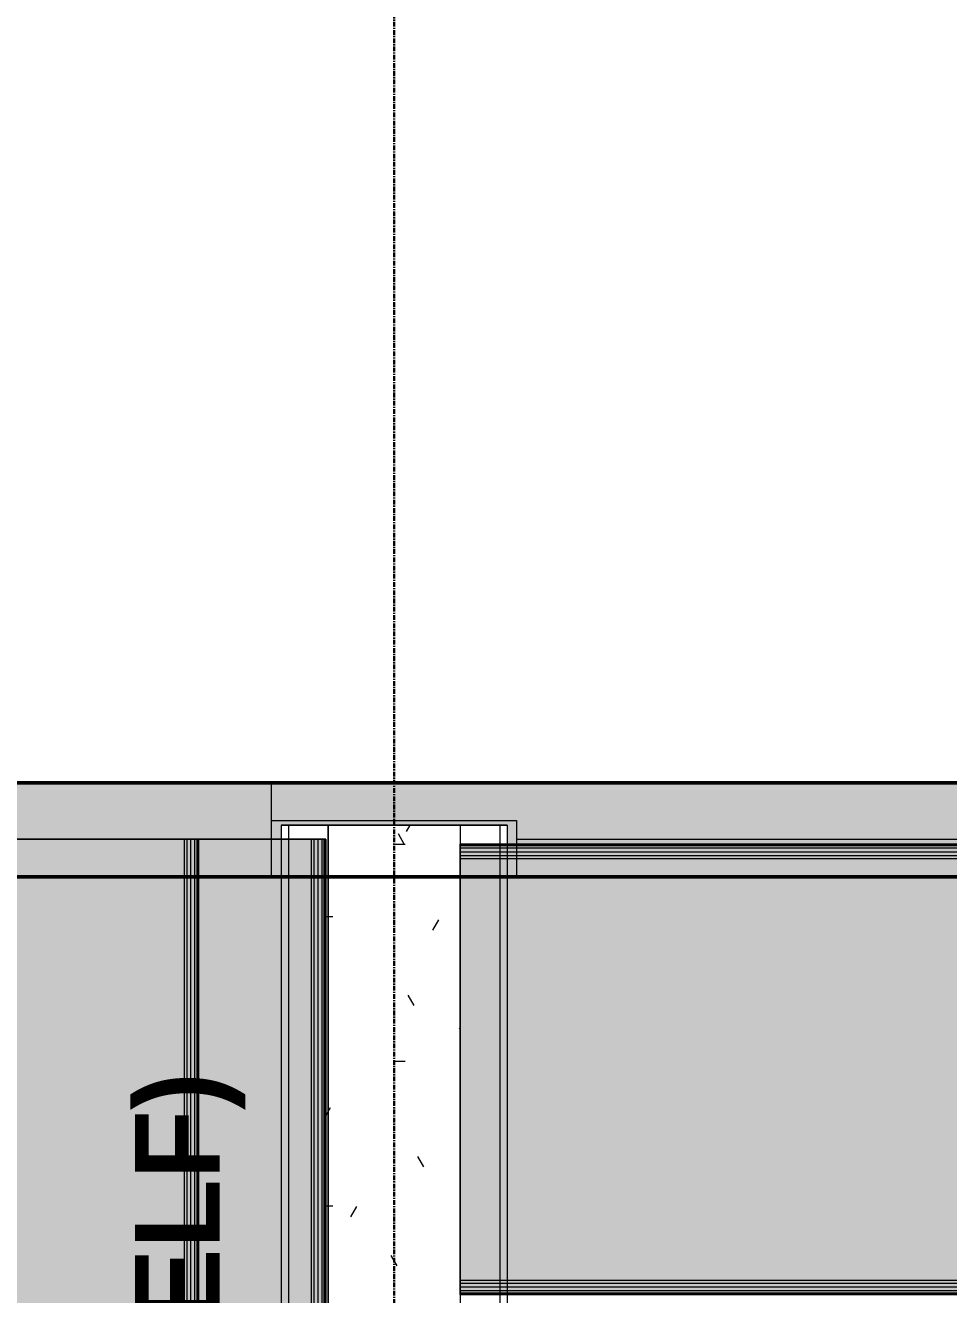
# Model space of a CAD drawing. Header units: inches. Extents: x -4126 to 627, y 9773 to 12338.
# Drawn here: x -2212.5 to -2114.5, y 12032.8 to 12167.6 of the extents above; entities that cross this region are included whole.
import ezdxf

# ---------------------------------------------------------------- set-up
doc = ezdxf.new("R2010")
doc.units = ezdxf.units.IN
doc.header["$MEASUREMENT"] = 0
doc.linetypes.add('Grid Line 1_2_', pattern=[0.875, 0.5, -0.125, 0.125, -0.125])
for name, color, linetype, lineweight in [('S-BEAM', 12, 'Continuous', 9), ('S-BEAM-IDEN', 2, 'Continuous', 30), ('S-FNDN', 32, 'Continuous', 13), ('S-GRID', 1, 'Continuous', 9)]:
    doc.layers.add(name, color=color, linetype=linetype, lineweight=lineweight)
doc.styles.add('Century Gothic_B', font='', dxfattribs={"height": 9})
doc.styles.get('Century Gothic_B').set_extended_font_data('Century Gothic', bold=True)
pattern_1 = [(0, (0, 0), (30.72, 7.68), [1.267, -21.773, 1.267, -21.773, -122.88]), (0, (0, 0), (30.72, 7.68), [-46.08, 1.267, -44.813, 1.267, -21.773, -53.76]), (0, (0, 0), (30.72, 7.68), [-115.2, 1.267, -14.093, 1.267, -37.133]), (120, (11.52, 3.84), (-22.011075, 22.7643004), [1.267, -21.773, 1.267, -21.773, -122.88]), (120, (11.52, 3.84), (-22.011075, 22.7643004), [-46.08, 1.267, -44.813, 1.267, -21.773, -53.76]), (120, (11.52, 3.84), (-22.011075, 22.7643004), [-115.2, 1.267, -14.093, 1.267, -37.133]), (240, (15.36, 19.2), (-8.708925, -30.4443004), [1.267, -21.773, 1.267, -21.773, -122.88]), (240, (15.36, 19.2), (-8.708925, -30.4443004), [-46.08, 1.267, -44.813, 1.267, -21.773, -53.76]), (240, (15.36, 19.2), (-8.708925, -30.4443004), [-115.2, 1.267, -14.093, 1.267, -37.133])]

# ---------------------------------------------------------------- blocks, each defined once
blk = doc.blocks.new('034100 - Precast Structural Concrete - Solid Plank - 12_-V30-FRAMING PLAN - 1ST FLOOR')
at = {"layer": 'S-BEAM', "transparency": 33554483}
for points in [[(4, 23.9), (0, 23.9), (0, 23.52), (4, 23.52)], [(4, 23.09), (0, 23.09), (0, 22.7), (4, 22.7)], [(222, 23.52), (222, 23.9), (4, 23.9), (4, 23.52), (136.1, 23.52)], [(222, 23.09), (4, 23.09), (4, 22.7), (222, 22.7)]]:
    blk.add_hatch(color=256, dxfattribs=at).paths.add_polyline_path(points, flags=0)
h = blk.add_hatch(color=256, dxfattribs=at)
h.paths.add_polyline_path([(4, -22.7), (4, 22.7), (0, 22.7), (0, -22.7)], flags=0)
h.paths.add_polyline_path([(4, -23.09), (0, -23.09), (0, -23.52), (4, -23.52)], flags=0)
h.paths.add_polyline_path([(4, 23.52), (0, 23.52), (0, 23.09), (4, 23.09)], flags=0)
h = blk.add_hatch(color=256, dxfattribs=at)
h.paths.add_polyline_path([(222, -23.52), (222, -23.09), (4, -23.09), (4, -23.52), (136.1, -23.52)], flags=0)
h.paths.add_polyline_path([(222, 23.09), (222, 23.52), (4, 23.52), (4, 23.09), (136.1, 23.09)], flags=0)
h.paths.add_polyline_path([(222, 22.7), (4, 22.7), (4, -22.7), (222, -22.7)], flags=0)
at = {"layer": 'S-BEAM'}
for p, q in [((0, 23.94), (0, 23.9)), ((0, 23.94), (4, 23.94)), ((0, 23.76), (0, 23.9)), ((0, 23.9), (0, 23.52)), ((0, 23.9), (4, 23.9)), ((0, 22.7), (0, 23.76)), ((0, 23.76), (4, 23.76)), ((0, 23.76), (4, 23.76)), ((0, 23.52), (0, -23.52)), ((0, 23.52), (4, 23.52)), ((0, 22.7), (0, 23.09)), ((0, 23.09), (0, 22.7)), ((0, 23.09), (4, 23.09)), ((0, 23.09), (4, 23.09)), ((4, 23.94), (222, 23.94)), ((4, 23.9), (222, 23.9)), ((4, 23.76), (222, 23.76)), ((4, 23.76), (222, 23.76)), ((4, 23.52), (222, 23.52)), ((4, 23.09), (222, 23.09)), ((4, 23.09), (222, 23.09)), ((0, 22.4), (0, 22.7)), ((0, 22.7), (4, 22.7)), ((0, -22.4), (0, 22.4)), ((0, 22.4), (4, 22.4)), ((4, 22.7), (222, 22.7)), ((4, 22.4), (222, 22.4))]:
    blk.add_line(p, q, dxfattribs=at)
blk = doc.blocks.new('034100 - Precast Structural Concrete - Solid Plank - 12_-1979039-FRAMING PLAN - 1ST FLOOR')
at = {"layer": 'S-BEAM', "transparency": 33554483}
for points in [[(0, 23.52), (5, 23.52), (5, 23.9), (0, 23.9)], [(0, 22.7), (5, 22.7), (5, 23.09), (0, 23.09)], [(4.21, -23.09), (5, -23.09), (5, -22.7), (0, -22.7), (0, -23.09)], [(4.21, -23.9), (5, -23.9), (5, -23.52), (0, -23.52), (0, -23.9)], [(5, -23.94), (5, -23.9), (4.21, -23.94)]]:
    blk.add_hatch(color=256, dxfattribs=at).paths.add_polyline_path(points, flags=0)
h = blk.add_hatch(color=256, dxfattribs=at)
h.paths.add_polyline_path([(0, 20.44), (5, 20.44), (5, 22.7), (0, 22.7)], flags=0)
h.paths.add_polyline_path([(0, 23.09), (5, 23.09), (5, 23.52), (0, 23.52)], flags=0)
h = blk.add_hatch(color=256, dxfattribs=at)
h.paths.add_polyline_path([(60.87, 23.9), (60.87, 23.94), (5, 23.9)], flags=0)
h.paths.add_polyline_path([(217, 23.9), (217, 23.94), (216.46, 23.9)], flags=0)
h = blk.add_hatch(color=256, dxfattribs=at)
h.paths.add_polyline_path([(69.5, 23.52), (217, 23.52), (217, 23.9), (69.5, 23.9)], flags=0)
h.paths.add_polyline_path([(60.87, 23.52), (60.87, 23.9), (5, 23.9), (5, 23.52)], flags=0)
h = blk.add_hatch(color=256, dxfattribs=at)
h.paths.add_polyline_path([(5, 20.44), (60.87, 20.44), (60.87, 22.7), (5, 22.7)], flags=0)
h.paths.add_polyline_path([(69.5, 20.44), (213, 20.44), (213, 22.7), (69.5, 22.7)], flags=0)
h.paths.add_polyline_path([(69.5, 23.09), (213, 23.09), (213, 23.52), (69.5, 23.52)], flags=0)
h.paths.add_polyline_path([(5, 23.09), (60.87, 23.09), (60.87, 23.52), (5, 23.52)], flags=0)
h = blk.add_hatch(color=256, dxfattribs=at)
h.paths.add_polyline_path([(213, 22.7), (213, 23.09), (69.5, 23.09), (69.5, 22.7), (212.9, 22.7)], flags=0)
h.paths.add_polyline_path([(60.87, 22.7), (60.87, 23.09), (5, 23.09), (5, 22.7)], flags=0)
h = blk.add_hatch(color=256, dxfattribs=at)
h.paths.add_polyline_path([(0, -23.52), (5, -23.52), (5, -23.09), (0, -23.09)], flags=0)
h.paths.add_polyline_path([(0, -22.7), (5, -22.7), (5, 20.44), (0, 20.44)], flags=0)
h = blk.add_hatch(color=256, dxfattribs=at)
h.paths.add_polyline_path([(69.5, -23.52), (213, -23.52), (213, -23.09), (69.5, -23.09)], flags=0)
h.paths.add_polyline_path([(5, -23.52), (60.87, -23.52), (60.87, -23.09), (5, -23.09)], flags=0)
h.paths.add_polyline_path([(5, -22.7), (60.87, -22.7), (60.87, 20.44), (5, 20.44)], flags=0)
h.paths.add_polyline_path([(169.86, -22.7), (213, -22.7), (213, 20.44), (69.5, 20.44), (69.5, -22.7)], flags=0)
h = blk.add_hatch(color=256, dxfattribs=at)
h.paths.add_polyline_path([(169.46, -23.09), (213, -23.09), (213, -22.7), (69.5, -22.7), (69.5, -23.09)], flags=0)
h.paths.add_polyline_path([(60.87, -23.09), (60.87, -22.7), (5, -22.7), (5, -23.09)], flags=0)
h = blk.add_hatch(color=256, dxfattribs=at)
h.paths.add_polyline_path([(213, -23.9), (213, -23.52), (69.5, -23.52), (69.5, -23.9), (168.66, -23.9)], flags=0)
h.paths.add_polyline_path([(5, -23.9), (60.87, -23.9), (60.87, -23.52), (5, -23.52)], flags=0)
at = {"layer": 'S-BEAM'}
for p, q in [((0, 23.94), (0, 23.9)), ((0, 23.94), (5, 23.94)), ((0, 23.76), (0, 23.9)), ((0, 23.9), (0, 23.52)), ((0, 23.9), (5, 23.9)), ((0, 23.52), (0, 23.76)), ((0, 23.76), (5, 23.76)), ((0, 23.76), (5, 23.76)), ((0, 22.7), (0, 23.52)), ((0, 23.52), (0, 20.44)), ((0, 23.52), (5, 23.52)), ((0, 22.7), (0, 23.09)), ((0, 23.09), (0, 22.7)), ((0, 23.09), (5, 23.09)), ((0, 23.09), (5, 23.09)), ((5, 23.94), (217, 23.94)), ((5, 23.9), (217, 23.9)), ((5, 23.76), (217, 23.76)), ((5, 23.76), (217, 23.76)), ((5, 23.52), (217, 23.52)), ((5, 23.09), (213, 23.09)), ((5, 23.09), (213, 23.09)), ((0, 22.4), (0, 22.7)), ((0, 22.7), (5, 22.7)), ((0, 20.44), (0, 22.4)), ((0, 22.4), (5, 22.4)), ((5, 22.7), (213, 22.7)), ((5, 22.4), (213, 22.4)), ((0, -22.4), (0, 20.44)), ((0, 20.44), (0, -23.52)), ((0, -22.7), (0, -22.4)), ((0, -22.4), (5, -22.4)), ((0, -23.52), (0, -22.7)), ((0, -22.7), (0, -23.09)), ((0, -23.09), (0, -22.7)), ((0, -22.7), (5, -22.7)), ((5, -22.4), (213, -22.4)), ((5, -22.7), (213, -22.7)), ((0, -23.09), (5, -23.09)), ((0, -23.09), (5, -23.09)), ((0, -23.52), (0, -23.9)), ((0, -23.76), (0, -23.52)), ((5, -23.52), (0, -23.52)), ((0, -23.9), (0, -23.76)), ((5, -23.76), (0, -23.76)), ((0, -23.76), (5, -23.76)), ((0, -23.9), (0, -23.94)), ((0, -23.9), (5, -23.9)), ((5, -23.09), (213, -23.09)), ((5, -23.09), (213, -23.09)), ((213, -23.52), (5, -23.52)), ((213, -23.76), (5, -23.76)), ((5, -23.76), (213, -23.76)), ((5, -23.9), (213, -23.9))]:
    blk.add_line(p, q, dxfattribs=at)
blk = doc.blocks.new('034100 - Precast Structural Concrete - Solid Plank - 12_-1881987-FRAMING PLAN - 1ST FLOOR')
at = {"layer": 'S-BEAM', "transparency": 33554483}
for points in [[(4, 23.9), (0, 23.9), (0, 23.52), (4, 23.52)], [(4, 22.7), (4, 23.09), (0, 23.09), (0, 22.7)], [(226, 23.9), (4, 23.9), (4, 23.52), (226, 23.52)], [(227, 23.09), (4, 23.09), (4, 22.7), (227, 22.7)], [(4, 19.99), (0, 19.99), (0, 19.2), (4, 19.2)], [(4, 19.2), (0, 19.2), (0, 10.44), (4, 10.44)], [(227, 19.18), (227, 19.2), (4, 19.2), (4, 10.44), (222, 10.44), (222, 19.18), (222.79, 19.18)]]:
    blk.add_hatch(color=256, dxfattribs=at).paths.add_polyline_path(points, flags=0)
h = blk.add_hatch(color=256, dxfattribs=at)
h.paths.add_polyline_path([(4, 19.99), (4, 22.7), (0, 22.7), (0, 19.99)], flags=0)
h.paths.add_polyline_path([(4, 23.52), (0, 23.5), (0, 23.09), (4, 23.09), (4, 23.5)], flags=0)
h = blk.add_hatch(color=256, dxfattribs=at)
h.paths.add_polyline_path([(227, 23.09), (227, 23.2), (226, 23.2), (226, 23.52), (4, 23.5), (4, 23.09), (226, 23.09)], flags=0)
h.paths.add_polyline_path([(227, 10.44), (227, 19.18), (222.79, 19.18), (222.79, 10.44)], flags=0)
h.paths.add_polyline_path([(227, 22.7), (4, 22.7), (4, 19.99), (227, 19.99)], flags=0)
h = blk.add_hatch(color=256, dxfattribs=at)
h.paths.add_polyline_path([(227, 19.99), (4, 19.99), (4, 19.2), (227, 19.2)], flags=0)
h.paths.add_polyline_path([(222.79, 19.18), (222, 19.18), (222, 10.44), (222.79, 10.44)], flags=0)
at = {"layer": 'S-BEAM'}
for p, q in [((0, 23.94), (0, 23.9)), ((0, 23.94), (4, 23.94)), ((0, 23.76), (0, 23.9)), ((0, 23.9), (0, 23.52)), ((0, 23.9), (4, 23.9)), ((0, 23.52), (0, 23.76)), ((0, 23.76), (4, 23.76)), ((0, 23.76), (4, 23.76)), ((0, 23.52), (0, 19.2)), ((0, 23.52), (4, 23.52)), ((0, 22.7), (0, 23.5)), ((0, 22.7), (0, 23.09)), ((0, 23.09), (0, 22.7)), ((0, 23.09), (4, 23.09)), ((0, 23.09), (4, 23.09)), ((4, 23.94), (226, 23.94)), ((4, 23.9), (226, 23.9)), ((4, 23.76), (226, 23.76)), ((4, 23.76), (226, 23.76)), ((4, 23.52), (226, 23.52)), ((4, 23.09), (227, 23.09)), ((4, 23.09), (227, 23.09)), ((0, 22.4), (0, 22.7)), ((0, 22.7), (4, 22.7)), ((0, 19.99), (0, 22.4)), ((0, 22.4), (4, 22.4)), ((4, 22.7), (227, 22.7)), ((4, 22.4), (227, 22.4)), ((0, 19.2), (0, 19.99)), ((0, 19.2), (0, 10.44)), ((0, 10.44), (0, 19.2)), ((4, 10.44), (0, 10.44)), ((0, 10.44), (4, 10.44)), ((222, 10.44), (4, 10.44)), ((4, 10.44), (222, 10.44))]:
    blk.add_line(p, q, dxfattribs=at)

msp = doc.modelspace()

# ---------------------------------------------------------------- hatches: boundary and pattern name
at = {"layer": 'S-BEAM'}
h = msp.add_hatch(dxfattribs=at)
h.set_pattern_fill('FP_16', color=256, style=0, pattern_type=2)
h.set_pattern_definition([(0, (-1033.768, 0), (21.722, 7.68), [0.896, -15.396, 0.896, -15.396, -86.889]), (0, (-1033.768, 0), (21.722, 7.68), [-32.583, 0.896, -31.687, 0.896, -15.396, -38.014]), (0, (-1033.768, 0), (21.722, 7.68), [-81.459, 0.896, -9.965, 0.896, -26.257]), (112.208, (-1025.622, 3.84), (-15.564615, 22.7637026), [1.185, -20.367, 1.185, -20.367, -114.944]), (112.208, (-1025.622, 3.84), (-15.564615, 22.7637026), [-43.104, 1.185, -41.919, 1.185, -20.367, -50.288]), (112.208, (-1025.622, 3.84), (-15.564615, 22.7637026), [-107.76, 1.185, -13.183, 1.185, -34.735]), (247.792, (-1022.907, 19.2), (-6.15808, -30.444899), [1.185, -20.367, 1.185, -20.367, -114.944]), (247.792, (-1022.907, 19.2), (-6.15808, -30.444899), [-43.104, 1.185, -41.919, 1.185, -20.367, -50.288]), (247.792, (-1022.907, 19.2), (-6.15808, -30.444899), [-107.76, 1.185, -13.183, 1.185, -34.735])])
h.paths.add_polyline_path([(-2184.536, 12081.189), (-2184.536, 12082.676), (-2185.324, 12082.676), (-2185.324, 12081.189)], flags=0)
h = msp.add_hatch(dxfattribs=at)
h.set_pattern_fill('FP_3', color=256, style=0, pattern_type=2)
h.set_pattern_definition(pattern_1)
h.paths.add_polyline_path([(-2180.588, 12077.189), (-2166.324, 12077.189), (-2166.324, 12080.689), (-2162.111, 12080.689), (-2162.111, 12082.676), (-2184.536, 12082.676), (-2184.536, 12081.189), (-2180.588, 12081.189), (-2180.588, 12079.449)], flags=0)
h = msp.add_hatch(dxfattribs=at)
h.set_pattern_fill('FP_17', color=256, style=0, pattern_type=2)
h.set_pattern_definition([(0, (-1139.556, 0), (21.722, 7.68), [0.896, -15.396, 0.896, -15.396, -86.889]), (0, (-1139.556, 0), (21.722, 7.68), [-32.583, 0.896, -31.687, 0.896, -15.396, -38.014]), (0, (-1139.556, 0), (21.722, 7.68), [-81.459, 0.896, -9.965, 0.896, -26.257]), (112.208, (-1131.41, 3.84), (-15.564615, 22.7637026), [1.185, -20.367, 1.185, -20.367, -114.944]), (112.208, (-1131.41, 3.84), (-15.564615, 22.7637026), [-43.104, 1.185, -41.919, 1.185, -20.367, -50.288]), (112.208, (-1131.41, 3.84), (-15.564615, 22.7637026), [-107.76, 1.185, -13.183, 1.185, -34.735]), (247.792, (-1128.694, 19.2), (-6.15808, -30.444899), [1.185, -20.367, 1.185, -20.367, -114.944]), (247.792, (-1128.694, 19.2), (-6.15808, -30.444899), [-43.104, 1.185, -41.919, 1.185, -20.367, -50.288]), (247.792, (-1128.694, 19.2), (-6.15808, -30.444899), [-107.76, 1.185, -13.183, 1.185, -34.735])])
h.paths.add_polyline_path([(-2161.324, 12080.689), (-2161.324, 12082.676), (-2162.111, 12082.676), (-2162.111, 12080.689)], flags=0)
h = msp.add_hatch(dxfattribs=at)
h.set_pattern_fill('FP_3', color=256, style=0, pattern_type=2)
h.set_pattern_definition(pattern_1)
h.paths.add_polyline_path([(-2184.536, 11847.203), (-2181.324, 11847.203), (-2181.324, 11854.189), (-2184.536, 11854.189)], flags=0)
h.paths.add_polyline_path([(-2180.588, 11855.189), (-2166.324, 11855.189), (-2166.324, 11888.689), (-2162.111, 11888.689), (-2162.111, 11888.808), (-2166.324, 11888.849), (-2166.324, 11936.689), (-2162.111, 11936.689), (-2162.111, 11936.808), (-2166.324, 11936.849), (-2166.324, 11984.689), (-2162.111, 11984.689), (-2162.111, 11984.808), (-2166.324, 11984.849), (-2166.324, 12032.689), (-2162.111, 12032.689), (-2162.111, 12032.808), (-2166.324, 12032.849), (-2166.324, 12077.189), (-2180.588, 12077.189), (-2180.588, 11858.983)], flags=0)
at = {"layer": 'S-FNDN', "transparency": 33554483}
h = msp.add_hatch(color=256, dxfattribs=at)
h.paths.add_polyline_path([(-3822.072, 12077.189), (-3822.072, 12081.064), (-3823.199, 12081.064), (-3823.199, 12077.189)], flags=0)
h.paths.add_polyline_path([(-2520.324, 12077.189), (-2520.324, 12081.064), (-2640.324, 12081.064), (-2640.324, 12077.189), (-2528.324, 12077.189)], flags=0)
h.paths.add_polyline_path([(-2096.824, 12080.689), (-1953.324, 12080.689), (-1953.324, 12087.189), (-2096.824, 12087.189), (-2096.824, 12081.064)], flags=0)
h.paths.add_polyline_path([(-2105.449, 12080.689), (-2105.449, 12087.189), (-2519.411, 12087.189), (-2519.411, 12081.189), (-2185.324, 12081.189), (-2185.324, 12082.676), (-2161.324, 12082.676), (-2161.324, 12080.689)], flags=0)

# ---------------------------------------------------------------- linework, layer by layer
at = {"layer": 'S-BEAM'}
for p, q in [((-2184.536, 12082.676), (-2185.324, 12082.676)), ((-2185.324, 12082.676), (-2180.324, 12082.676)), ((-2185.324, 12082.676), (-2185.324, 12077.189)), ((-2185.324, 12082.676), (-2185.324, 12077.189)), ((-2162.111, 12082.676), (-2184.536, 12082.676)), ((-2184.536, 12082.676), (-2184.536, 12077.189)), ((-2180.324, 12082.676), (-2166.324, 12082.676)), ((-2180.324, 12077.189), (-2180.324, 12082.676)), ((-2180.324, 12082.676), (-2180.324, 12077.189)), ((-2166.324, 12082.676), (-2161.324, 12082.676)), ((-2166.324, 12082.676), (-2166.324, 12077.189)), ((-2166.324, 12082.676), (-2166.324, 12080.689)), ((-2161.324, 12082.676), (-2162.111, 12082.676)), ((-2162.111, 12082.676), (-2162.111, 12077.189)), ((-2161.324, 12082.676), (-2161.324, 12077.189)), ((-2161.324, 12082.676), (-2161.324, 12077.189)), ((-2166.324, 12080.648), (-2166.324, 12080.273)), ((-2166.324, 12080.273), (-2166.324, 12079.843)), ((-2166.324, 12079.843), (-2166.324, 12079.449)), ((-2166.324, 12079.449), (-2166.324, 12077.189)), ((-2185.324, 12077.189), (-2185.324, 11847.203)), ((-2185.324, 12077.189), (-2185.324, 11847.203)), ((-2184.536, 12077.189), (-2184.536, 11847.203)), ((-2180.324, 11855.189), (-2180.324, 12077.189)), ((-2180.324, 12077.189), (-2180.324, 11855.189)), ((-2166.324, 12077.189), (-2166.324, 11855.189)), ((-2166.324, 12077.189), (-2166.324, 12034.048)), ((-2162.111, 12077.189), (-2162.111, 11847.203)), ((-2161.324, 12077.189), (-2161.324, 11847.203)), ((-2161.324, 12077.189), (-2161.324, 11847.203)), ((-2166.324, 12034.048), (-2166.324, 12033.654)), ((-2166.324, 12033.654), (-2166.324, 12033.224)), ((-2166.324, 12033.224), (-2166.324, 12032.849))]:
    msp.add_line(p, q, dxfattribs=at)
at = {"layer": 'S-FNDN', "lineweight": 50}
for p, q in [((-3829.324, 12087.189), (-1943.324, 12087.189)), ((-1953.324, 12077.189), (-3819.324, 12077.189))]:
    msp.add_line(p, q, dxfattribs=at)
at = {"layer": 'S-FNDN'}
for p, q in [((-2186.324, 12077.189), (-2186.324, 12087.189)), ((-2186.324, 12083.189), (-2160.324, 12083.189)), ((-2160.324, 12083.189), (-2160.324, 12077.189)), ((-3823.324, 12081.189), (-2186.324, 12081.189)), ((-2160.324, 12081.189), (-1949.324, 12081.189))]:
    msp.add_line(p, q, dxfattribs=at)
at = {"layer": 'S-GRID', "linetype": 'Grid Line 1_2_', "lineweight": 30}
msp.add_line((-2173.324, 9772.61), (-2173.324, 12288.555), dxfattribs=at)

# ---------------------------------------------------------------- block references
at = {"layer": 'S-BEAM', "rotation": 270.0000000000003}
for name, p in [('034100 - Precast Structural Concrete - Solid Plank - 12_-V30-FRAMING PLAN - 1ST FLOOR', (-2218.028, 12081.189)), ('034100 - Precast Structural Concrete - Solid Plank - 12_-1881987-FRAMING PLAN - 1ST FLOOR', (-2204.528, 12081.189))]:
    msp.add_blockref(name, p, dxfattribs=at)
at = {"layer": 'S-BEAM'}
msp.add_blockref('034100 - Precast Structural Concrete - Solid Plank - 12_-1979039-FRAMING PLAN - 1ST FLOOR', (-2166.324, 12056.748), dxfattribs=at)

# ---------------------------------------------------------------- texts
at = {"layer": 'S-BEAM-IDEN', "lineweight": 9, "insert": (-2200.842, 11881.172), "char_height": 9, "width": 203.01, "attachment_point": 1, "rotation": 90, "style": 'Century Gothic_B'}
msp.add_mtext('IT 24IT32 (17"F & 11"B SHELF)', dxfattribs=at)

doc.saveas('drawing.dxf')
